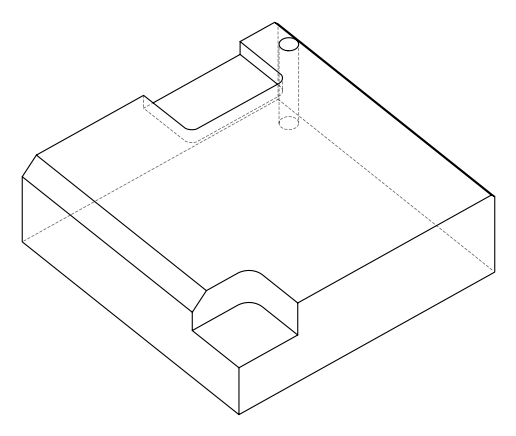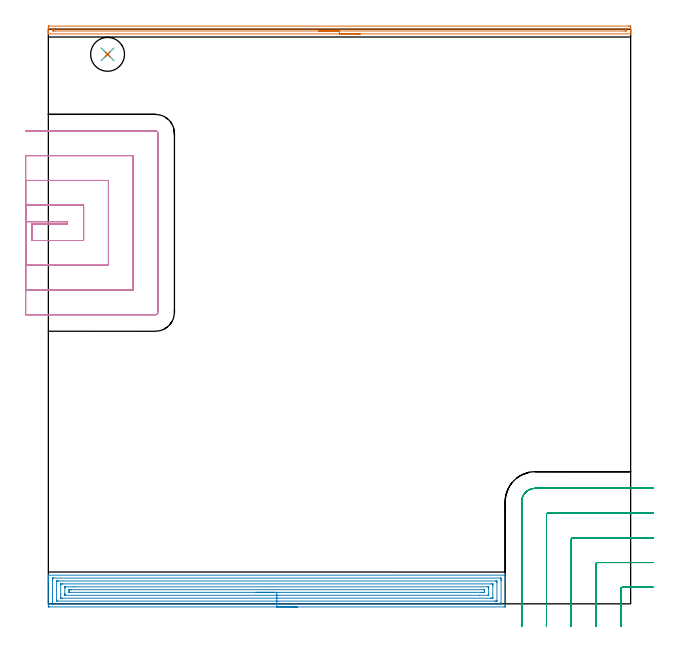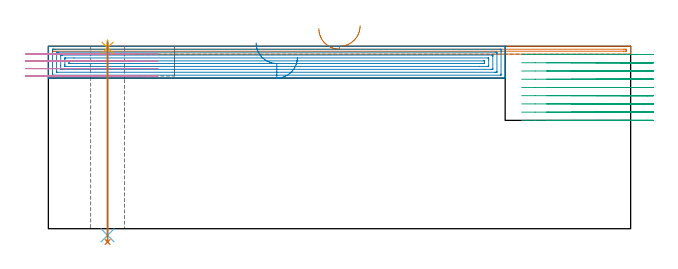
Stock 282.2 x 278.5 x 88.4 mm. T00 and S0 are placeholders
(PLAN: 7 operations, 4 tool changes, 32.5 min)
(1 AREA_MILL | FG_CHAMFER_SURFACE | UGT0205_001 | 4.67 min | 2043 mm3)
(2 AREA_MILL_1 | FG_CHAMFER_SURFACE_1 | UGT0205_001 | 10.88 min | 27117 mm3)
(3 MILL_CORNER_NOTCH_RECTANGULAR | CORNER_NOTCH_RECTANGULAR | NXT0201_012 | Follow Part, ap 4, ae 75% | 8.45 min | 137212 mm3)
(4 MILL_SLOT | SLOT_PARTIAL_RECTANGULAR | NXT0201_012 | Follow Part, ap 4, ae 75% | 7.74 min | 91957 mm3)
(5 SPOT_DRILL | STEP1HOLE | NXT0321_9005460120000 | 0.03 min | 9 mm3)
(6 DRILL_THROUGH_HOLE_INTO_CENTER | STEP1HOLE | NXT0301_065 | 0.38 min | 6110 mm3)
(7 DRILL_TO_ENLARGE_THROUGH_HOLE | STEP1HOLE | UGT0301_288 | 0.39 min | 12528 mm3)
(TOOL UGT0205_001 | Chamfer Mill 20 x 3 x 45 deg. | D20 FL50 Z2)
(TOOL NXT0201_012 | ENDMILL 16mm [2P460-1600-NA 1630] | D16 FL38 Z6)
(TOOL NXT0321_9005460120000 | NC Spot Drill, 142deg, 12mm, Carbide, Uncoated | D12 PA142 FL30 Z2)
(TOOL NXT0301_065 | Carbide Drill 9.4mm [860.1-0940-075A1-MM 2214] | D9.4 PA140 FL98 Z2)
(TOOL UGT0301_288 | Twist Drill 16.4 mm | D16.4 PA118 FL125 Z2)
(OP 1 AREA_MILL)
G17 G21 G94 G90
T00 M6
G54
G17 G0 G90 X151.1 Y276.2 S1061 M3
G43 Z98.4 H0
G94 G1 X151.062 Z97.528 F250.
X150.948 Z96.663
X150.759 Z95.812
X150.497 Z94.98
X150.163 Z94.174
X149.76 Z93.4
X149.292 Z92.664
X148.76 Z91.972
X148.171 Z91.329
X147.528 Z90.739
X146.836 Z90.208
X146.1 Z89.74
X145.326 Z89.337
X144.52 Z89.003
X143.688 Z88.741
X142.836 Z88.552
X141.972 Z88.438
X141.1 Z88.4
X0.154
X0.01 Y276.203 Z88.388
X0.007 Y276.24 Z88.352
X0. Y276.59 Z88.009
Y277.041 Z87.558
Y277.655 Z86.94
Y278.852 Z85.745
X0.003 Y279.434 Z85.16
X0.008 Y279.99 Z84.605
X0.04 Y279.993 Z84.603
X0.6 Y280. Z84.6
X281.033
X281.6 Y279.999 Z84.601
X282.16 Y279.993 Z84.603
X282.192 Y279.99 Z84.605
X282.2 Y279.434 Z85.16
Y278.852 Z85.745
Y278.545 Z86.051
Y277.962 Z86.634
Y277.655 Z86.94
Y277.041 Z87.558
Y276.59 Z88.009
Y276.241 Z88.349
X282.191 Y276.202 Z88.388
X282.046 Y276.2 Z88.4
X141.1
Y277.614 Z86.986
X3.317
X2.423 Y277.617 Z86.983
X2.384 Y277.619 Z86.981
X2.01 Y277.655 Z86.945
X2.005 Y278.033 Z86.567
X2.01 Y278.545 Z86.055
X2.348 Y278.581 Z86.019
X2.384 Y278.583 Z86.017
X3.235 Y278.586 Z86.014
X278.883
X279.777 Y278.583 Z86.017
X279.816 Y278.581 Z86.019
X280.19 Y278.545 Z86.055
X280.195 Y278.167 Z86.433
X280.19 Y277.655 Z86.945
X279.852 Y277.619 Z86.981
X279.816 Y277.617 Z86.983
X278.965 Y277.614 Z86.986
X141.1
X140.228 Z87.024
X139.364 Z87.138
X138.512 Z87.327
X137.68 Z87.589
X136.874 Z87.923
X136.1 Z88.326
X135.364 Z88.794
X134.672 Z89.325
X134.029 Z89.915
X133.44 Z90.558
X132.908 Z91.25
X132.44 Z91.986
X132.037 Z92.76
X131.703 Z93.566
X131.441 Z94.398
X131.252 Z95.249
X131.138 Z96.114
X131.1 Z96.986
G0 Z98.4
M5
M2
(OP 2 AREA_MILL_1)
G17 G21 G94 G90
T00 M6
G54
G17 G0 G90 X120.7 Y-1.5 S1061 M3
G43 Z98.4 H0
Z83.
G94 G1 X120.662 Z82.128 F250.
X120.548 Z81.264
X120.359 Z80.412
X120.097 Z79.58
X119.763 Z78.774
X119.36 Z78.
X118.892 Z77.264
X118.36 Z76.572
X117.771 Z75.929
X117.128 Z75.34
X116.436 Z74.808
X115.7 Z74.34
X114.926 Z73.937
X114.12 Z73.603
X113.288 Z73.341
X112.437 Z73.152
X111.572 Z73.038
X110.7 Z73.
X0.593 Y-1.499 Z73.001
X0.022 Y-1.494 Z73.004
X0.007 Y-1.492 Z73.006
X0.003 Y-0.923 Z73.574
X0. Y-0.331 Z74.166
Y10.652 Z85.146
Y11.249 Z85.745
Y11.542 Z86.039
Y12.139 Z86.635
Y12.433 Z86.928
Y13.02 Z87.519
Y13.52 Z88.019
X0.007 Y13.859 Z88.35
X0.01 Y13.897 Z88.388
X0.147 Y13.9 Z88.4
X221.253
X221.39 Y13.897 Z88.388
X221.393 Y13.859 Z88.35
X221.4 Y13.519 Z88.018
Y13.02 Z87.519
Y12.433 Z86.928
Y11.249 Z85.746
Y10.652 Z85.146
Y2.342 Z76.839
Y-0.625 Z73.872
X221.398 Y-0.923 Z73.574
X221.393 Y-1.491 Z73.006
X221.378 Y-1.493 Z73.004
X220.807 Y-1.5 Z73.
X110.7
Y-0.086 Z74.414
X2.323 Y-0.085 Z74.415
X2.217 Y-0.084 Z74.416
X2.015 Y-0.079 Z74.421
X2.01 Y-0.033 Z74.467
X2.002 Y0.341 Z74.841
X2. Y0.858 Z75.358
Y1.233 Z75.733
X2.001 Y11.917 Z86.417
X2.008 Y12.433 Z86.933
X2.01 Y12.473 Z86.973
X2.164 Y12.481 Z86.981
X2.27 Y12.485 Z86.985
X2.323 Y12.486 Z86.986
X219.077 Y12.485 Z86.985
X219.183 Y12.484 Z86.984
X219.386 Y12.479 Z86.979
X219.39 Y12.433 Z86.933
X219.398 Y12.059 Z86.559
X219.4 Y11.542 Z86.042
Y11.167 Z85.667
X219.399 Y0.483 Z74.983
X219.392 Y-0.033 Z74.467
X219.39 Y-0.073 Z74.427
X219.235 Y-0.081 Z74.419
X219.13 Y-0.085 Z74.415
X219.077 Y-0.086 Z74.414
X110.7
Y1.328 Z75.828
X4.578 Y1.329 Z75.829
X4.159 Y1.333 Z75.833
X4.029 Y1.335 Z75.835
X4.01 Y1.589 Z76.089
X4.003 Y1.748 Z76.248
X4. Y1.907 Z76.407
X4.001 Y10.81 Z85.31
X4.006 Y10.969 Z85.469
X4.012 Y11.065 Z85.565
X4.055 Y11.068 Z85.568
X4.159 Y11.07 Z85.57
X4.631 Y11.071 Z85.571
X5.051
X216.822
X217.241 Y11.067 Z85.567
X217.371 Y11.065 Z85.565
X217.39 Y10.811 Z85.311
X217.397 Y10.652 Z85.152
X217.4 Y10.493 Z84.993
Y1.59 Z76.09
X217.394 Y1.43 Z75.93
X217.389 Y1.335 Z75.835
X217.345 Y1.332 Z75.832
X217.241 Y1.33 Z75.83
X216.769 Y1.329 Z75.829
X216.349 Y1.328 Z75.828
X110.7
Y2.743 Z77.243
X6.729
X6.038 Y2.75 Z77.25
X6.01 Y2.756 Z77.256
X6.005 Y2.799 Z77.299
X6.002 Y2.895 Z77.395
X6. Y4.419 Z78.919
Y9.287 Z83.787
X6.002 Y9.496 Z83.996
X6.006 Y9.599 Z84.099
X6.01 Y9.646 Z84.146
X6.053 Y9.651 Z84.151
X6.834 Y9.657 Z84.157
X6.938
X214.671
X215.362 Y9.65 Z84.15
X215.39 Y9.644 Z84.144
X215.395 Y9.601 Z84.101
X215.398 Y9.505 Z84.005
X215.4 Y9.313 Z83.813
Y8.929 Z83.429
Y3.112 Z77.612
X215.398 Y2.904 Z77.404
X215.395 Y2.8 Z77.3
X215.39 Y2.754 Z77.254
X215.347 Y2.749 Z77.249
X214.566 Y2.743 Z77.243
X214.462
X110.7
Y4.157 Z78.657
X8.354
X8.179 Y4.159 Z78.659
X8.04 Y4.163 Z78.663
X8.009 Y4.166 Z78.666
X8.006 Y4.179 Z78.679
X8.003 Y4.214 Z78.714
X8.001 Y4.419 Z78.919
X8. Y5.035 Z79.535
Y7.706 Z82.206
X8.002 Y7.981 Z82.481
X8.006 Y8.135 Z82.635
X8.01 Y8.21 Z82.71
X8.024 Y8.236 Z82.736
X8.092 Y8.238 Z82.738
X8.355 Y8.242 Z82.742
X12.426 Y8.243 Z82.743
X213.046
X213.221 Y8.241 Z82.741
X213.36 Y8.237 Z82.737
X213.391 Y8.234 Z82.734
X213.394 Y8.221 Z82.721
X213.397 Y8.186 Z82.686
X213.399 Y7.981 Z82.481
X213.4 Y7.365 Z81.865
Y4.694 Z79.194
X213.398 Y4.419 Z78.919
X213.394 Y4.265 Z78.765
X213.39 Y4.19 Z78.69
X213.376 Y4.164 Z78.664
X213.308 Y4.162 Z78.662
X213.045 Y4.158 Z78.658
X208.984 Y4.157 Z78.657
X110.7
Y5.571 Z80.071
X10.4 Y5.572 Z80.072
X10.136 Y5.573 Z80.073
X10.046 Y5.577 Z80.077
X10.01 Y5.579 Z80.079
X10.008 Y5.6 Z80.1
X10.002 Y5.707 Z80.207
X10.001 Y6.2 Z80.7
X10.003 Y6.597 Z81.097
X10.009 Y6.732 Z81.232
X10.016 Y6.822 Z81.322
X10.086 Y6.824 Z81.324
X10.4 Y6.827 Z81.327
X10.662 Y6.828 Z81.328
X11.292 Y6.829 Z81.329
X211. Y6.828 Z81.328
X211.264 Y6.827 Z81.327
X211.354 Y6.823 Z81.323
X211.39 Y6.821 Z81.321
X211.392 Y6.8 Z81.3
X211.398 Y6.693 Z81.193
X211.399 Y6.2 Z80.7
X211.397 Y5.803 Z80.303
X211.391 Y5.668 Z80.168
X211.384 Y5.578 Z80.078
X211.314 Y5.576 Z80.076
X211. Y5.573 Z80.073
X210.738 Y5.572 Z80.072
X210.108 Y5.571 Z80.071
X110.7
X109.828 Z80.109
X108.964 Z80.223
X108.112 Z80.412
X107.28 Z80.674
X106.474 Z81.008
X105.7 Z81.411
X104.964 Z81.88
X104.272 Z82.411
X103.629 Z83.
X103.04 Z83.643
X102.509 Z84.335
X102.04 Z85.071
X101.637 Z85.845
X101.303 Z86.651
X101.041 Z87.483
X100.852 Z88.335
X100.738 Z89.2
X100.7 Z90.071
G0 Z98.4
M5
M2
(OP 3 MILL_CORNER_NOTCH_RECTANGULAR)
G17 G21 G94 G90
T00 M6
G54
G17 G0 G90 X293.2 Y8. S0 M3
G43 Z98.4 H1
Z84.411
G94 G1 X290.2 F250.
X278.196 F500.
G3 X277.4 Y7.204 R0.8
G1 Y-7.746
X277.399 Y-8.
X277.383 Y-11. F250.
G0 Z98.4
X293.2 Y20.
Z84.411
G1 X290.2
X266.196 F500.
G3 X265.4 Y19.204 R0.8
G1 Y-7.746
X265.399 Y-8.
X265.378 Y-11. F250.
G0 Z98.4
X293.2 Y32.
Z84.411
G1 X290.2
X254.196 F500.
G3 X253.4 Y31.204 R0.8
G1 Y-7.746
G2 X253.399 Y-8. R24.
G1 X253.367 Y-11. F250.
G0 Z98.4
X293.2 Y44.
Z84.411
G1 X290.2
X242.196 F500.
G3 X241.4 Y43.204 R0.8
G1 Y-7.746
G2 X241.397 Y-8. R12.
G1 X241.334 Y-10.999 F250.
G0 Z98.4
X293.2 Y56.
Z84.411
G1 X290.2
X235.9 F500.
G3 X229.4 Y49.5 R6.5
G1 Y-7.746
Y-10.746 F250.
G0 Z98.4
X293.2 Y8.
Z80.422
G1 X290.2
X278.196 F500.
G3 X277.4 Y7.204 R0.8
G1 Y-7.96
Y-8.
X277.397 Y-11. F250.
G0 Z98.4
X293.2 Y20.
Z80.422
G1 X290.2
X266.196 F500.
G3 X265.4 Y19.204 R0.8
G1 Y-7.96
Y-8.
X265.397 Y-11. F250.
G0 Z98.4
X293.2 Y32.
Z80.422
G1 X290.2
X254.196 F500.
G3 X253.4 Y31.204 R0.8
G1 Y-7.96
Y-8.
X253.395 Y-11. F250.
G0 Z98.4
X293.2 Y44.
Z80.422
G1 X290.2
X242.196 F500.
G3 X241.4 Y43.204 R0.8
G1 Y-7.96
Y-8.
X241.39 Y-11. F250.
G0 Z98.4
X293.2 Y56.
Z80.422
G1 X290.2
X235.9 F500.
G3 X229.4 Y49.5 R6.5
G1 Y-7.96
Y-10.96 F250.
G0 Z98.4
X293.2 Y8.
Z76.433
G1 X290.2
X278.196 F500.
G3 X277.4 Y7.204 R0.8
G1 Y-8.
Y-11. F250.
G0 Z98.4
X293.2 Y20.
Z76.433
G1 X290.2
X266.196 F500.
G3 X265.4 Y19.204 R0.8
G1 Y-8.
Y-11. F250.
G0 Z98.4
X293.2 Y32.
Z76.433
G1 X290.2
X254.196 F500.
G3 X253.4 Y31.204 R0.8
G1 Y-8.
Y-11. F250.
G0 Z98.4
X293.2 Y44.
Z76.433
G1 X290.2
X242.196 F500.
G3 X241.4 Y43.204 R0.8
G1 Y-8.
Y-11. F250.
G0 Z98.4
X293.2 Y56.
Z76.433
G1 X290.2
X235.9 F500.
G3 X229.4 Y49.5 R6.5
G1 Y-8.
Y-11. F250.
G0 Z98.4
X293.2 Y8.
Z72.444
G1 X290.2
X278.196 F500.
G3 X277.4 Y7.204 R0.8
G1 Y-8.
Y-11. F250.
G0 Z98.4
X293.2 Y20.
Z72.444
G1 X290.2
X266.196 F500.
G3 X265.4 Y19.204 R0.8
G1 Y-8.
Y-11. F250.
G0 Z98.4
X293.2 Y32.
Z72.444
G1 X290.2
X254.196 F500.
G3 X253.4 Y31.204 R0.8
G1 Y-8.
Y-11. F250.
G0 Z98.4
X293.2 Y44.
Z72.444
G1 X290.2
X242.196 F500.
G3 X241.4 Y43.204 R0.8
G1 Y-8.
Y-11. F250.
G0 Z98.4
X293.2 Y56.
Z72.444
G1 X290.2
X235.9 F500.
G3 X229.4 Y49.5 R6.5
G1 Y-8.
Y-11. F250.
G0 Z98.4
X293.2 Y8.
Z68.456
G1 X290.2
X278.196 F500.
G3 X277.4 Y7.204 R0.8
G1 Y-8.
Y-11. F250.
G0 Z98.4
X293.2 Y20.
Z68.456
G1 X290.2
X266.196 F500.
G3 X265.4 Y19.204 R0.8
G1 Y-8.
Y-11. F250.
G0 Z98.4
X293.2 Y32.
Z68.456
G1 X290.2
X254.196 F500.
G3 X253.4 Y31.204 R0.8
G1 Y-8.
Y-11. F250.
G0 Z98.4
X293.2 Y44.
Z68.456
G1 X290.2
X242.196 F500.
G3 X241.4 Y43.204 R0.8
G1 Y-8.
Y-11. F250.
G0 Z98.4
X293.2 Y56.
Z68.456
G1 X290.2
X235.9 F500.
G3 X229.4 Y49.5 R6.5
G1 Y-8.
Y-11. F250.
G0 Z98.4
X293.2 Y8.
Z64.467
G1 X290.2
X278.196 F500.
G3 X277.4 Y7.204 R0.8
G1 Y-8.
Y-11. F250.
G0 Z98.4
X293.2 Y20.
Z64.467
G1 X290.2
X266.196 F500.
G3 X265.4 Y19.204 R0.8
G1 Y-8.
Y-11. F250.
G0 Z98.4
X293.2 Y32.
Z64.467
G1 X290.2
X254.196 F500.
G3 X253.4 Y31.204 R0.8
G1 Y-8.
Y-11. F250.
G0 Z98.4
X293.2 Y44.
Z64.467
G1 X290.2
X242.196 F500.
G3 X241.4 Y43.204 R0.8
G1 Y-8.
Y-11. F250.
G0 Z98.4
X293.2 Y56.
Z64.467
G1 X290.2
X235.9 F500.
G3 X229.4 Y49.5 R6.5
G1 Y-8.
Y-11. F250.
G0 Z98.4
X293.2 Y8.
Z60.478
G1 X290.2
X278.196 F500.
G3 X277.4 Y7.204 R0.8
G1 Y-8.
Y-11. F250.
G0 Z98.4
X293.2 Y20.
Z60.478
G1 X290.2
X266.196 F500.
G3 X265.4 Y19.204 R0.8
G1 Y-8.
Y-11. F250.
G0 Z98.4
X293.2 Y32.
Z60.478
G1 X290.2
X254.196 F500.
G3 X253.4 Y31.204 R0.8
G1 Y-8.
Y-11. F250.
G0 Z98.4
X293.2 Y44.
Z60.478
G1 X290.2
X242.196 F500.
G3 X241.4 Y43.204 R0.8
G1 Y-8.
Y-11. F250.
G0 Z98.4
X293.2 Y56.
Z60.478
G1 X290.2
X235.9 F500.
G3 X229.4 Y49.5 R6.5
G1 Y-8.
Y-11. F250.
G0 Z98.4
X293.2 Y8.
Z56.489
G1 X290.2
X278.196 F500.
G3 X277.4 Y7.204 R0.8
G1 Y-8.
Y-11. F250.
G0 Z98.4
X293.2 Y20.
Z56.489
G1 X290.2
X266.196 F500.
G3 X265.4 Y19.204 R0.8
G1 Y-8.
Y-11. F250.
G0 Z98.4
X293.2 Y32.
Z56.489
G1 X290.2
X254.196 F500.
G3 X253.4 Y31.204 R0.8
G1 Y-8.
Y-11. F250.
G0 Z98.4
X293.2 Y44.
Z56.489
G1 X290.2
X242.196 F500.
G3 X241.4 Y43.204 R0.8
G1 Y-8.
Y-11. F250.
G0 Z98.4
X293.2 Y56.
Z56.489
G1 X290.2
X235.9 F500.
G3 X229.4 Y49.5 R6.5
G1 Y-8.
Y-11. F250.
G0 Z98.4
X293.2 Y8.
Z52.5
G1 X290.2
X278.196 F500.
G3 X277.4 Y7.204 R0.8
G1 Y-8.
Y-11. F250.
G0 Z98.4
X293.2 Y20.
Z52.5
G1 X290.2
X266.196 F500.
G3 X265.4 Y19.204 R0.8
G1 Y-8.
Y-11. F250.
G0 Z98.4
X293.2 Y32.
Z52.5
G1 X290.2
X254.196 F500.
G3 X253.4 Y31.204 R0.8
G1 Y-8.
Y-11. F250.
G0 Z98.4
X293.2 Y44.
Z52.5
G1 X290.2
X242.196 F500.
G3 X241.4 Y43.204 R0.8
G1 Y-8.
Y-11. F250.
G0 Z98.4
X293.2 Y56.
Z52.5
G1 X290.2
X235.9 F500.
G3 X229.4 Y49.5 R6.5
G1 Y-8.
Y-11. F250.
G0 Z98.4
M5
M2
(OP 4 MILL_SLOT)
G17 G21 G94 G90
T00 M6
G54
G17 G0 G90 X-11. Y185.2 S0 M3
G43 Z98.4 H1
Z84.8
G94 G1 X-8. F250.
X9.1 F500.
Y184.1
X-8.
Y176.1
X17.1
Y193.2
X-8.
X-11. F250.
Y164.1
X-8.
X29.1 F500.
Y205.2
X-8.
X-11. F250.
Y152.1
X-8.
X41.1 F500.
Y217.2
X-8.
X-11. F250.
Y140.1
X-8.
X51.8 F500.
G3 X53.1 Y141.4 R1.3
G1 Y227.9
G3 X51.8 Y229.2 R1.3
G1 X-8.
X-11. F250.
G0 Y185.2 Z81.2
G1 X-8.
X9.1 F500.
Y184.1
X-8.
Y176.1
X17.1
Y193.2
X-8.
X-11. F250.
Y164.1
X-8.
X29.1 F500.
Y205.2
X-8.
X-11. F250.
Y152.1
X-8.
X41.1 F500.
Y217.2
X-8.
X-11. F250.
Y140.1
X-8.
X51.8 F500.
G3 X53.1 Y141.4 R1.3
G1 Y227.9
G3 X51.8 Y229.2 R1.3
G1 X-8.
X-11. F250.
G0 Y185.2 Z77.6
G1 X-8.
X9.1 F500.
Y184.1
X-8.
Y176.1
X17.1
Y193.2
X-8.
X-11. F250.
Y164.1
X-8.
X29.1 F500.
Y205.2
X-8.
X-11. F250.
Y152.1
X-8.
X41.1 F500.
Y217.2
X-8.
X-11. F250.
Y140.1
X-8.
X51.8 F500.
G3 X53.1 Y141.4 R1.3
G1 Y227.9
G3 X51.8 Y229.2 R1.3
G1 X-8.
X-11. F250.
G0 Y185.2 Z74.
G1 X-8.
X9.1 F500.
Y184.1
X-8.
Y176.1
X17.1
Y193.2
X-8.
X-11. F250.
Y164.1
X-8.
X29.1 F500.
Y205.2
X-8.
X-11. F250.
Y152.1
X-8.
X41.1 F500.
Y217.2
X-8.
X-11. F250.
Y140.1
X-8.
X51.8 F500.
G3 X53.1 Y141.4 R1.3
G1 Y227.9
G3 X51.8 Y229.2 R1.3
G1 X-8.
X-11. F250.
G0 Z98.4
M5
M2
(OP 5 SPOT_DRILL)
G17 G21 G94 G90
T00 M6
G54
G17 G0 G90 X28.7 Y266.3 S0 M3
G43 Z98.4 H0
G94 G81 G98 Z87.694 F250. R91.4
G80
M5
M2
(OP 6 DRILL_THROUGH_HOLE_INTO_CENTER)
G17 G21 G94 G90
T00 M6
G54
G17 G0 G90 X28.7 Y266.3 S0 M3
G43 Z98.4 H1
G94 G73 G98 Z-3.211 F250. Q9.161 R90.4
G80
M5
M2
(OP 7 DRILL_TO_ENLARGE_THROUGH_HOLE)
G17 G21 G94 G90
T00 M6
G54
G17 G0 G90 X28.7 Y266.3 S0 M3
G43 Z98.4 H0
G94 G73 G98 Z-6.427 F250. Q15.805 R90.4
G80
M5
M2
